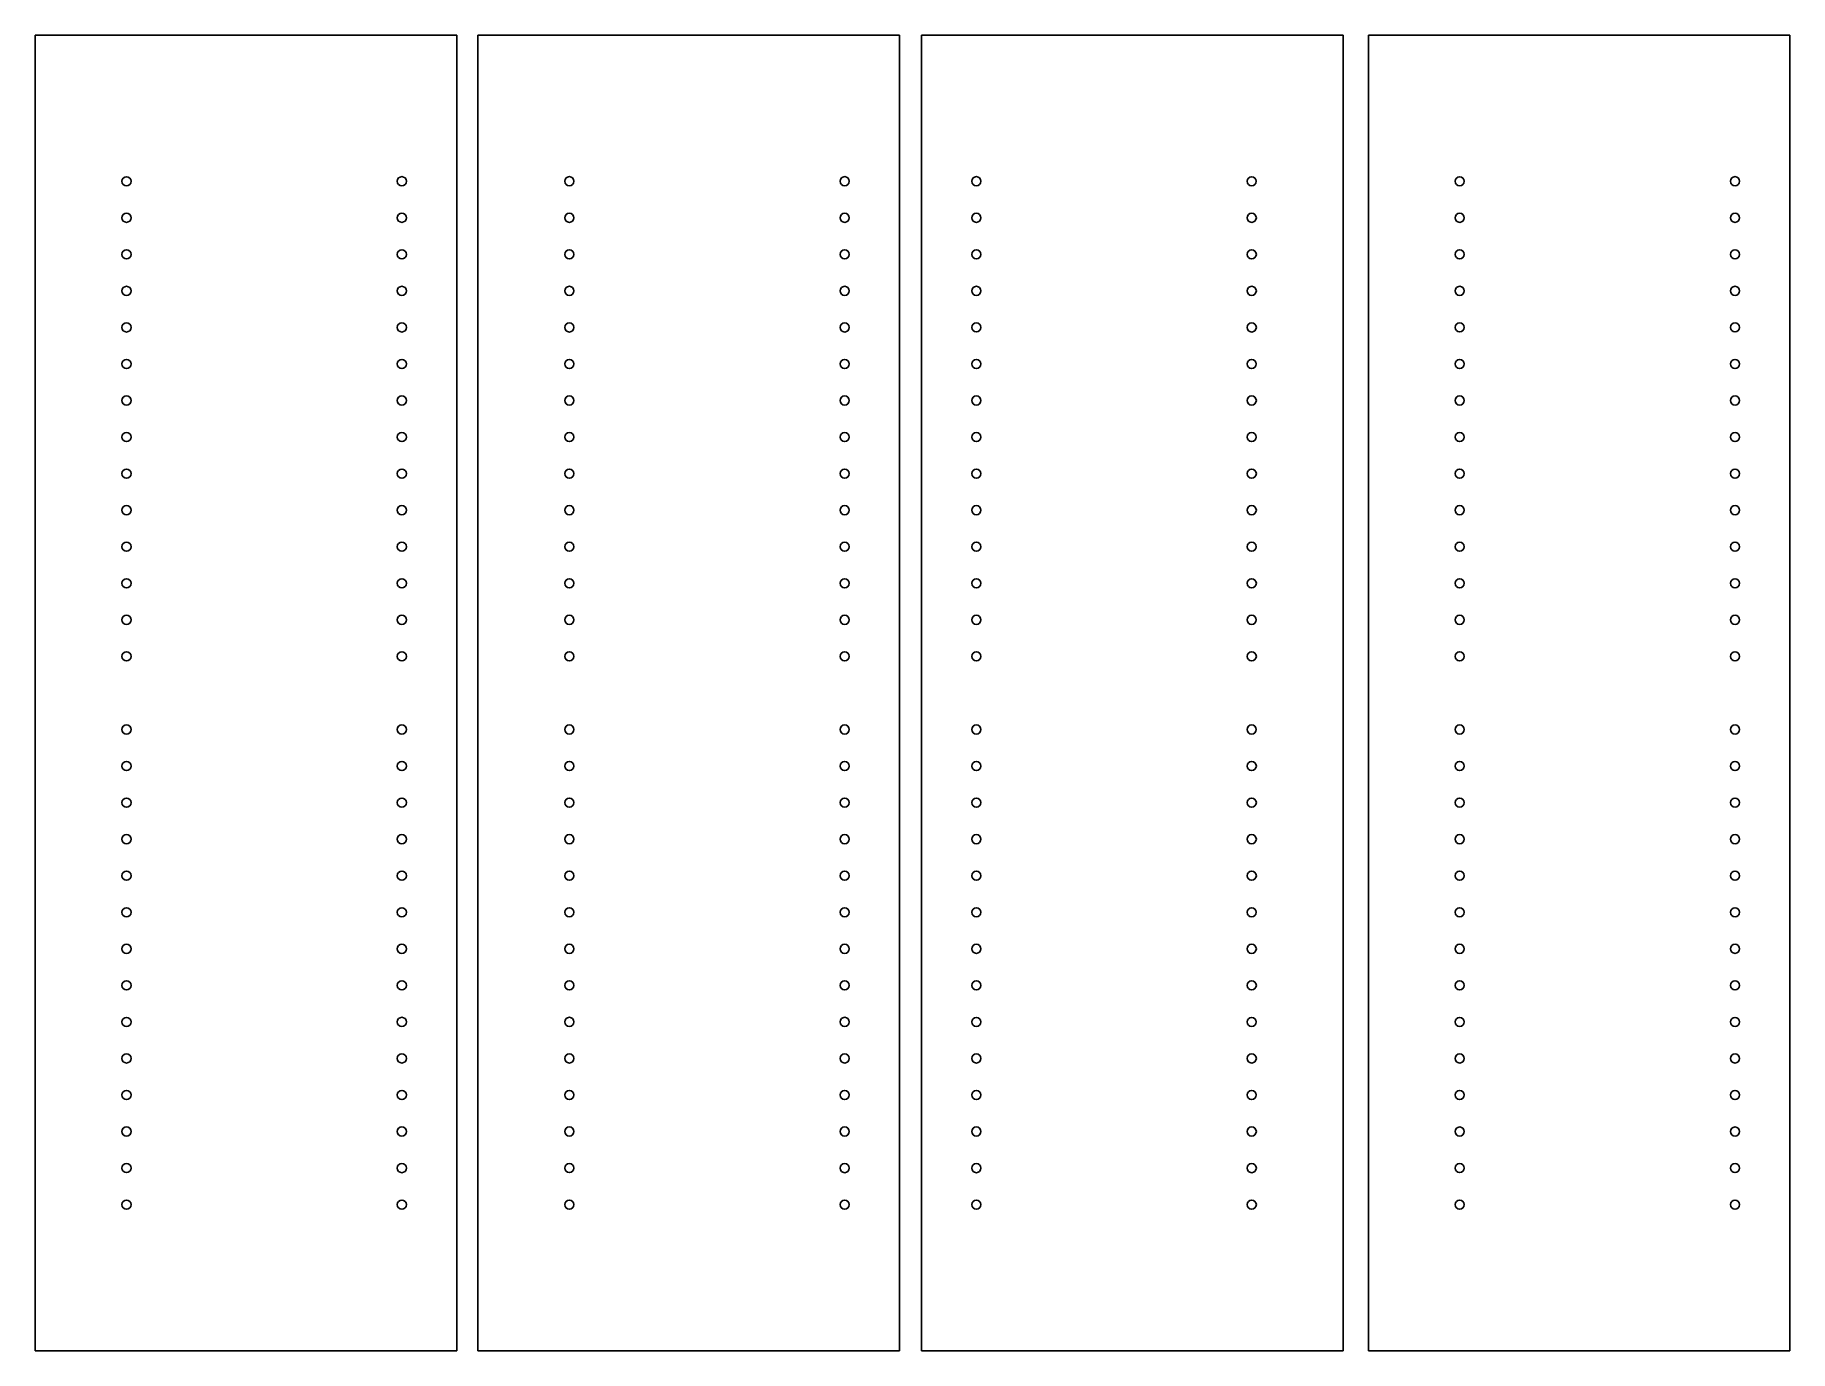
# Model space of a CAD drawing. Header units: millimetres. Extents: x 41 to 1261, y 39 to 953.
import ezdxf

# ---------------------------------------------------------------- set-up
doc = ezdxf.new("R2010")
doc.units = ezdxf.units.MM

msp = doc.modelspace()

# ---------------------------------------------------------------- linework, layer by layer
at = {"color": 7, "linetype": 'Continuous', "lineweight": 25}
for p, q in [((334.4, 953), (41.5, 953)), ((41.5, 953), (41.5, 38.6)), ((334.4, 38.6), (334.4, 953)), ((642.1, 953), (349.2, 953)), ((349.2, 953), (349.2, 38.6)), ((642.1, 38.6), (642.1, 953)), ((950.3, 953), (657.4, 953)), ((657.4, 953), (657.4, 38.6)), ((950.3, 38.6), (950.3, 953)), ((1260.7, 953), (967.8, 953)), ((967.8, 953), (967.8, 38.6)), ((1260.7, 38.6), (1260.7, 953)), ((41.5, 38.6), (334.4, 38.6)), ((349.2, 38.6), (642.1, 38.6)), ((657.4, 38.6), (950.3, 38.6)), ((967.8, 38.6), (1260.7, 38.6))]:
    msp.add_line(p, q, dxfattribs=at)
for centre, radius in [((105, 851.4), 3.17), ((296.3, 851.4), 3.18), ((412.7, 851.4), 3.18), ((604, 851.4), 3.18), ((695.5, 851.4), 3.18), ((886.8, 851.4), 3.17), ((1031.3, 851.4), 3.17), ((1222.6, 851.4), 3.18), ((105, 826), 3.18), ((296.3, 826), 3.17), ((412.7, 826), 3.18), ((604, 826), 3.17), ((695.5, 826), 3.17), ((886.8, 826), 3.18), ((1031.3, 826), 3.17), ((1222.6, 826), 3.17), ((105, 800.6), 3.17), ((296.3, 800.6), 3.18), ((412.7, 800.6), 3.17), ((604, 800.6), 3.18), ((695.5, 800.6), 3.18), ((886.8, 800.6), 3.18), ((1031.3, 800.6), 3.18), ((1222.6, 800.6), 3.17), ((105, 775.2), 3.18), ((296.3, 775.2), 3.17), ((412.7, 775.2), 3.18), ((604, 775.2), 3.17), ((695.5, 775.2), 3.18), ((886.8, 775.2), 3.18), ((1031.3, 775.2), 3.17), ((1222.6, 775.2), 3.18), ((105, 749.8), 3.18), ((296.3, 749.8), 3.18), ((412.7, 749.8), 3.18), ((604, 749.8), 3.18), ((695.5, 749.8), 3.17), ((886.8, 749.8), 3.18), ((1031.3, 749.8), 3.17), ((1222.6, 749.8), 3.17), ((105, 724.4), 3.17), ((296.3, 724.4), 3.18), ((412.7, 724.4), 3.17), ((604, 724.4), 3.18), ((695.5, 724.4), 3.18), ((886.8, 724.4), 3.17), ((1031.3, 724.4), 3.18), ((1222.6, 724.4), 3.17), ((105, 699), 3.18), ((296.3, 699), 3.18), ((412.7, 699), 3.18), ((604, 699), 3.18), ((695.5, 699), 3.17), ((886.8, 699), 3.18), ((1031.3, 699), 3.17), ((1222.6, 699), 3.17), ((105, 673.6), 3.18), ((296.3, 673.6), 3.18), ((412.7, 673.6), 3.18), ((604, 673.6), 3.18), ((695.5, 673.6), 3.18), ((886.8, 673.6), 3.17), ((1031.3, 673.6), 3.17), ((1222.6, 673.6), 3.18), ((105, 648.2), 3.18), ((296.3, 648.2), 3.17), ((412.7, 648.2), 3.18), ((604, 648.2), 3.17), ((695.5, 648.2), 3.18), ((886.8, 648.2), 3.18), ((1031.3, 648.2), 3.18), ((1222.6, 648.2), 3.17), ((105, 622.8), 3.18), ((296.3, 622.8), 3.18), ((412.7, 622.8), 3.18), ((604, 622.8), 3.18), ((695.5, 622.8), 3.17), ((886.8, 622.8), 3.18), ((1031.3, 622.8), 3.17), ((1222.6, 622.8), 3.17), ((105, 597.4), 3.17), ((296.3, 597.4), 3.17), ((412.7, 597.4), 3.17), ((604, 597.4), 3.17), ((695.5, 597.4), 3.18), ((886.8, 597.4), 3.17), ((1031.3, 597.4), 3.17), ((1222.6, 597.4), 3.18), ((105, 572), 3.18), ((296.3, 572), 3.18), ((412.7, 572), 3.18), ((604, 572), 3.18), ((695.5, 572), 3.17), ((886.8, 572), 3.18), ((1031.3, 572), 3.18), ((1222.6, 572), 3.17), ((105, 546.6), 3.18), ((296.3, 546.6), 3.17), ((412.7, 546.6), 3.18), ((604, 546.6), 3.17), ((695.5, 546.6), 3.18), ((886.8, 546.6), 3.17), ((1031.3, 546.6), 3.17), ((1222.6, 546.6), 3.17), ((105, 521.2), 3.17), ((296.3, 521.2), 3.18), ((412.7, 521.2), 3.17), ((604, 521.2), 3.18), ((695.5, 521.2), 3.18), ((886.8, 521.2), 3.18), ((1031.3, 521.2), 3.17), ((1222.6, 521.2), 3.17), ((105, 470.4), 3.18), ((296.3, 470.4), 3.18), ((412.7, 470.4), 3.18), ((604, 470.4), 3.18), ((695.5, 470.4), 3.18), ((886.8, 470.4), 3.17), ((1031.3, 470.4), 3.17), ((1222.6, 470.4), 3.18), ((105, 445), 3.17), ((296.3, 445), 3.18), ((412.7, 445), 3.17), ((604, 445), 3.18), ((695.5, 445), 3.17), ((886.8, 445), 3.18), ((1031.3, 445), 3.17), ((1222.6, 445), 3.18), ((105, 419.6), 3.18), ((296.3, 419.6), 3.17), ((412.7, 419.6), 3.18), ((604, 419.6), 3.17), ((695.5, 419.6), 3.18), ((886.8, 419.6), 3.18), ((1031.3, 419.6), 3.17), ((1222.6, 419.6), 3.17), ((105, 394.2), 3.17), ((296.3, 394.2), 3.18), ((412.7, 394.2), 3.17), ((604, 394.2), 3.18), ((695.5, 394.2), 3.17), ((886.8, 394.2), 3.18), ((1031.3, 394.2), 3.18), ((1222.6, 394.2), 3.17), ((105, 368.8), 3.18), ((296.3, 368.8), 3.18), ((412.7, 368.8), 3.18), ((604, 368.8), 3.18), ((695.5, 368.8), 3.18), ((886.8, 368.8), 3.18), ((1031.3, 368.8), 3.17), ((1222.6, 368.8), 3.18), ((105, 343.4), 3.17), ((296.3, 343.4), 3.17), ((412.7, 343.4), 3.18), ((604, 343.4), 3.17), ((695.5, 343.4), 3.18), ((886.8, 343.4), 3.17), ((1031.3, 343.4), 3.17), ((1222.6, 343.4), 3.17), ((105, 318), 3.18), ((296.3, 318), 3.18), ((412.7, 318), 3.18), ((604, 318), 3.18), ((695.5, 318), 3.17), ((886.8, 318), 3.18), ((1031.3, 318), 3.18), ((1222.6, 318), 3.17), ((105, 292.6), 3.18), ((296.3, 292.6), 3.17), ((412.7, 292.6), 3.18), ((604, 292.6), 3.17), ((695.5, 292.6), 3.18), ((886.8, 292.6), 3.18), ((1031.3, 292.6), 3.17), ((1222.6, 292.6), 3.18), ((105, 267.2), 3.17), ((296.3, 267.2), 3.18), ((412.7, 267.2), 3.18), ((604, 267.2), 3.18), ((695.5, 267.2), 3.17), ((886.8, 267.2), 3.17), ((1031.3, 267.2), 3.17), ((1222.6, 267.2), 3.17), ((105, 241.8), 3.18), ((296.3, 241.8), 3.18), ((412.7, 241.8), 3.18), ((604, 241.8), 3.18), ((695.5, 241.8), 3.18), ((886.8, 241.8), 3.18), ((1031.3, 241.8), 3.17), ((1222.6, 241.8), 3.17), ((105, 216.4), 3.17), ((296.3, 216.4), 3.17), ((412.7, 216.4), 3.17), ((604, 216.4), 3.17), ((695.5, 216.4), 3.17), ((886.8, 216.4), 3.17), ((1031.3, 216.4), 3.18), ((1222.6, 216.4), 3.18), ((105, 191), 3.18), ((296.3, 191), 3.18), ((412.7, 191), 3.18), ((604, 191), 3.18), ((695.5, 191), 3.18), ((886.8, 191), 3.18), ((1031.3, 191), 3.17), ((1222.6, 191), 3.17), ((105, 165.6), 3.17), ((296.3, 165.6), 3.18), ((412.7, 165.6), 3.17), ((604, 165.6), 3.18), ((695.5, 165.6), 3.18), ((886.8, 165.6), 3.18), ((1031.3, 165.6), 3.17), ((1222.6, 165.6), 3.17), ((105, 140.2), 3.18), ((296.3, 140.2), 3.18), ((412.7, 140.2), 3.18), ((604, 140.2), 3.17), ((695.5, 140.2), 3.17), ((886.8, 140.2), 3.18), ((1031.3, 140.2), 3.18), ((1222.6, 140.2), 3.17)]:
    msp.add_circle(centre, radius, dxfattribs=at)

doc.saveas('drawing.dxf')
